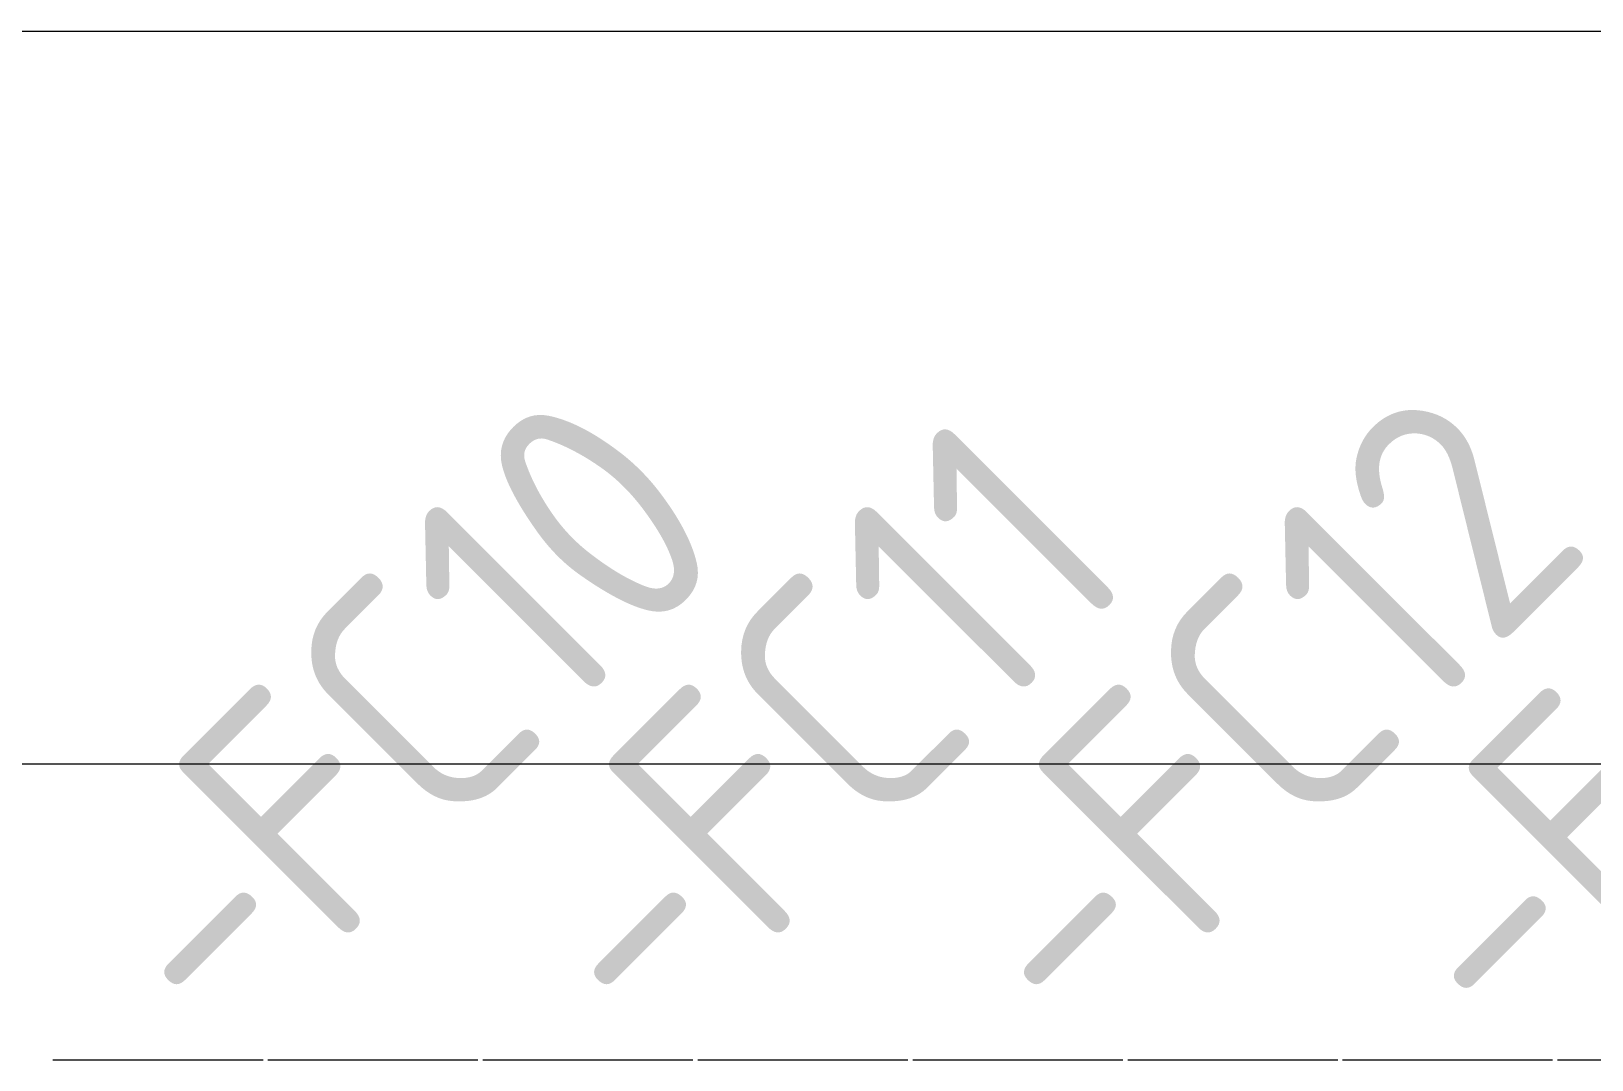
# Model space of a CAD drawing. Header units: millimetres. Extents: x 1359 to 3577, y 1333 to 3557.
# Drawn here: x 1604.5 to 1732.3, y 3012.3 to 3096.6 of the extents above; entities that cross this region are included whole.
import ezdxf

# ---------------------------------------------------------------- set-up
doc = ezdxf.new("R2010")
doc.units = ezdxf.units.MM
doc.layers.add('000-PI-Oprema', color=30, linetype='Continuous', lineweight=5)
doc.layers.add('002-PI-Kabelska kanalica', color=150, linetype='Continuous')
doc.styles.add('PI0', font='isocpeur.ttf', dxfattribs={"width": 0.9})

# ---------------------------------------------------------------- blocks, each defined once
blk = doc.blocks.new('*U49')
at = {"layer": '002-PI-Kabelska kanalica', "color": 0, "linetype": 'ByBlock', "lineweight": 0}
for p, q in [((-20, -100), (-20, 716)), ((40, -100), (40, 716))]:
    blk.add_line(p, q, dxfattribs=at)
blk = doc.blocks.new('5SY4206')
at = {"layer": '000-PI-Oprema', "color": 0, "lineweight": 0}
for p, q in [((27361.32, 37303.3), (27366.12, 37303.3)), ((27366.12, 37303.3), (27373.74, 37303.3)), ((27373.74, 37303.3), (27378.52, 37303.3)), ((27378.92, 37303.3), (27383.72, 37303.3)), ((27383.72, 37303.3), (27391.34, 37303.3)), ((27391.34, 37303.3), (27396.12, 37303.3))]:
    blk.add_line(p, q, dxfattribs=at)

msp = doc.modelspace()

# ---------------------------------------------------------------- block references
at = {"layer": '002-PI-Kabelska kanalica', "color": 0, "linetype": 'ByBlock', "lineweight": 0, "rotation": 270}
msp.add_blockref('*U49', (1701.071, 3076.556), dxfattribs=at)
at = {"layer": '002-PI-Kabelska kanalica', "color": 0, "linetype": 'ByBlock', "lineweight": 0, "ltscale": 0.25}
for p in [(-25755.053, -34290.999), (-25719.853, -34290.999), (-25684.653, -34290.999), (-25649.453, -34290.999)]:
    msp.add_blockref('5SY4206', p, dxfattribs=at)

# ---------------------------------------------------------------- texts
at = {"layer": '002-PI-Kabelska kanalica', "color": 0, "linetype": 'ByBlock', "lineweight": 0, "style": 'PI0', "width": 0.9}
for s, p in [('-FC12', (1690.813, 3012.306)), ('-FC10', (1620.413, 3012.306)), ('-FC13', (1726.013, 3012.006)), ('-FC11', (1655.613, 3012.306))]:
    msp.add_text(s, height=20, rotation=45, dxfattribs=at).set_placement(p)

doc.saveas('drawing.dxf')
